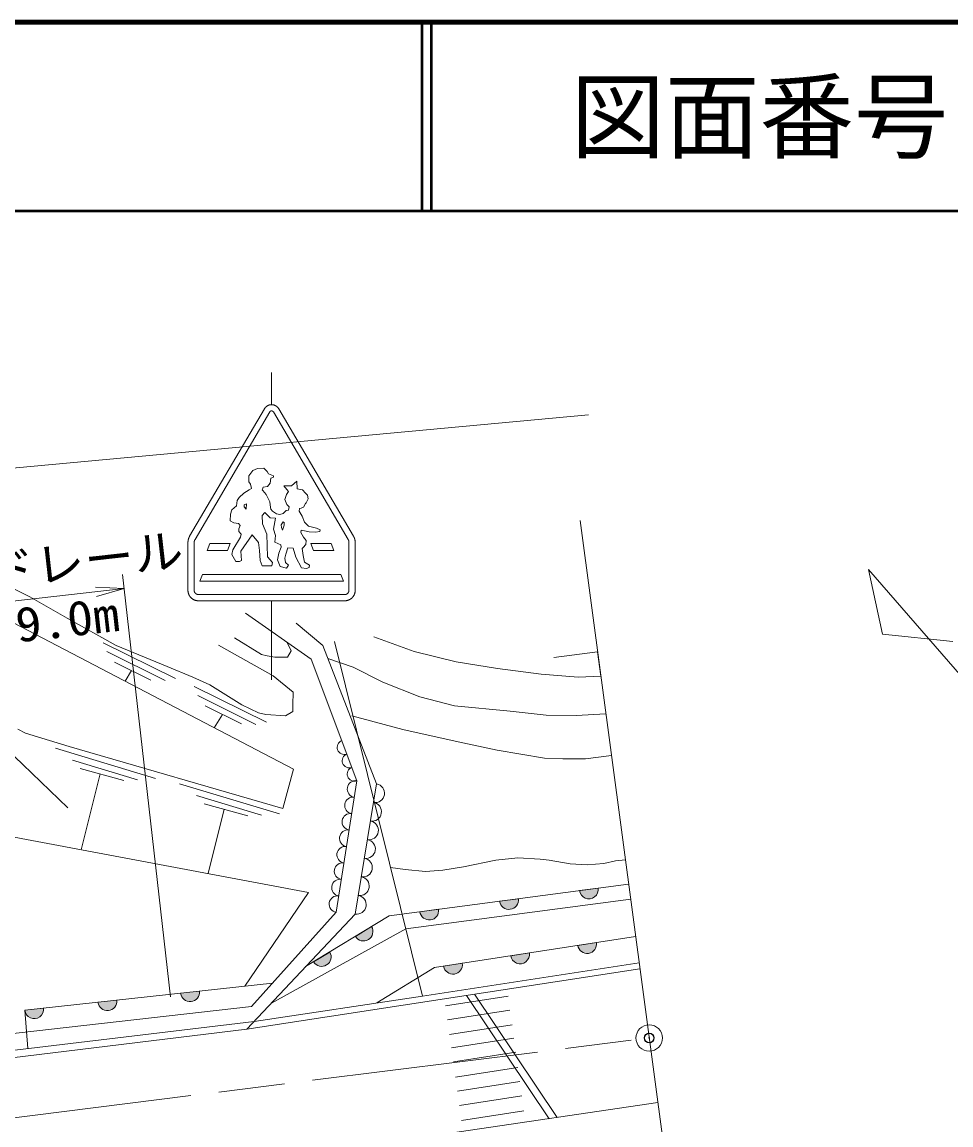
# Model space of a CAD drawing. Units: millimetres, scale not verified. Extents: x 40000 to 680000, y 20000 to 380000.
# Drawn here: x 487588 to 536756, y 321610 to 380000 of the extents above; entities that cross this region are included whole.
import ezdxf
from ezdxf.enums import TextEntityAlignment as Align

# ---------------------------------------------------------------- set-up
doc = ezdxf.new("R2010")
doc.units = ezdxf.units.MM
doc.header["$LTSCALE"] = 1000
doc.header["$PDMODE"] = 32
doc.header["$PDSIZE"] = 500
doc.linetypes.add('CHAIN', pattern=[18.5, 12, -1.5, 3.5, -1.5])
for name, color, linetype, lineweight in [('M-BGD', 7, 'Continuous', 13), ('M-BMK', 2, 'CHAIN', 13), ('M-STR-HTXT', 7, 'Continuous', 13), ('M-TTL', 2, 'Continuous', 140), ('M-TTL-LINE', 7, 'Continuous', 50), ('M-TTL-TXT', 7, 'Continuous', 13), ('M-WORK', 1, 'Continuous', 13)]:
    doc.layers.add(name, color=color, linetype=linetype, lineweight=lineweight)
doc.layers.add('M-OTRS', color=6, linetype='Continuous')
doc.styles.add('ＭＳ ゴシック', font='')
doc.styles.get('ＭＳ ゴシック').set_extended_font_data('MS Gothic')

# ---------------------------------------------------------------- blocks, each defined once
blk = doc.blocks.new('open_arrow')
at = {"color": 0, "linetype": 'Continuous', "lineweight": -2}
blk.add_lwpolyline([(7.5, 1.25), (0, 0), (7.5, -1.25)], dxfattribs=at)

msp = doc.modelspace()

# ---------------------------------------------------------------- hatches: boundary and pattern name
at = {"layer": 'M-WORK'}
for points in [[(517094, 334018, 1), (518086, 334149)], [(512869, 333457, 0.41421), (513431, 333027, 0.41421), (513861, 333588)], [(508645, 332896, 1), (509636, 333027)], [(505232, 331591, 1), (506087, 332111)], [(517002, 331113, 0.41421), (517573, 330695, 0.41421), (517991, 331266)], [(503021, 330246, 1), (503875, 330766)], [(513452, 330565, 1), (514441, 330718)], [(509902, 330017, 1), (510890, 330169)], [(492599, 328217, -0.41421), (492157, 327666, -0.41421), (491605, 328108)], [(496975, 328696, -0.41421), (496532, 328144, -0.41421), (495981, 328587)], [(488727, 327793, -1), (487732, 327684)]]:
    msp.add_hatch(color=256, dxfattribs=at).paths.add_polyline_path(points)

# ---------------------------------------------------------------- linework, layer by layer
at = {"layer": 'M-BGD'}
msp.add_circle((520784, 326213), 700, dxfattribs=at)
at = {"layer": 'M-BMK'}
msp.add_line((466257, 319359), (520784, 326213), dxfattribs=at)
at = {"layer": 'M-OTRS'}
msp.add_point((520784, 326213), dxfattribs=at)
at = {"layer": 'M-STR-HTXT'}
for p, q in [((364138, 344989), (517563, 359210)), ((495443, 328401), (492910, 350755)), ((492994, 350009), (483939, 348983))]:
    msp.add_line(p, q, dxfattribs=at)
at = {"layer": 'M-TTL'}
msp.add_line((680000, 380000), (40000, 380000), dxfattribs=at)
at = {"layer": 'M-TTL-LINE'}
for p, q in [((508747, 380000), (508747, 370000)), ((509247, 380000), (509247, 370000)), ((40000, 370000), (680000, 370000))]:
    msp.add_line(p, q, dxfattribs=at)
at = {"layer": 'M-WORK'}
for p, q in [((500796, 359743), (500796, 361451)), ((499587, 355984), (499795, 356262)), ((499795, 356262), (500054, 356366)), ((500054, 356366), (500386, 356376)), ((500386, 356376), (500555, 356197)), ((500555, 356197), (500640, 356073)), ((499587, 355651), (499587, 355984)), ((499686, 355542), (499587, 355651)), ((500640, 356073), (500898, 355979)), ((500749, 355845), (500719, 355586)), ((500903, 355904), (500749, 355845)), ((500898, 355979), (500903, 355904)), ((501859, 355444), (502139, 355699)), ((502139, 355699), (502154, 355284)), ((499324, 355050), (499072, 354823)), ((499605, 355241), (499324, 355050)), ((499605, 355241), (499736, 355308)), ((499736, 355308), (499686, 355542)), ((500342, 355383), (500306, 355216)), ((500306, 355216), (500331, 355198)), ((500331, 355198), (500503, 354987)), ((500580, 355403), (500342, 355383)), ((500719, 355586), (500580, 355403)), ((501440, 355447), (501859, 355444)), ((501600, 355245), (501440, 355447)), ((501586, 354989), (501689, 355142)), ((501689, 355142), (501600, 355245)), ((502154, 355284), (502438, 355234)), ((502438, 355234), (502590, 355060)), ((502590, 355060), (502693, 354947)), ((498976, 354670), (498940, 354379)), ((499072, 354823), (498976, 354670)), ((499343, 354445), (499462, 354500)), ((499353, 354336), (499343, 354445)), ((499462, 354500), (499447, 354217)), ((500503, 354987), (500712, 354595)), ((500712, 354595), (500737, 354307)), ((501501, 354730), (501586, 354989)), ((501596, 354454), (501501, 354730)), ((501731, 354333), (501596, 354454)), ((502597, 354510), (502487, 354312)), ((502626, 354549), (502597, 354510)), ((502729, 354766), (502626, 354549)), ((502693, 354947), (502729, 354766)), ((498620, 353948), (498600, 353593)), ((498685, 354173), (498620, 353948)), ((498940, 354379), (498685, 354173)), ((499447, 354217), (499353, 354336)), ((500290, 353879), (500439, 354028)), ((500320, 353432), (500290, 353879)), ((500439, 354028), (500722, 353755)), ((500737, 354307), (500762, 354207)), ((500762, 354207), (500851, 354098)), ((500851, 354098), (501050, 353959)), ((501050, 353959), (501229, 353929)), ((501229, 353929), (501408, 353984)), ((501408, 353984), (501572, 354133)), ((501572, 354133), (501699, 354155)), ((501699, 354155), (501731, 354333)), ((502271, 354248), (502249, 354099)), ((502249, 354099), (502423, 353840)), ((502356, 354265), (502271, 354248)), ((502487, 354312), (502356, 354265)), ((498600, 353593), (498801, 353496)), ((498801, 353496), (499048, 353457)), ((499048, 353457), (499132, 353353)), ((499132, 353353), (499068, 353174)), ((500543, 352881), (500320, 353432)), ((500722, 353755), (501000, 353740)), ((500897, 353155), (500961, 353542)), ((500961, 353542), (501000, 353740)), ((501302, 353382), (501415, 353542)), ((501313, 353240), (501302, 353382)), ((501461, 353360), (501366, 353105)), ((501415, 353542), (501469, 353510)), ((501469, 353510), (501461, 353360)), ((502423, 353840), (502544, 353520)), ((502544, 353520), (502743, 353318)), ((502743, 353318), (503179, 353197)), ((525546, 290515), (517129, 353615)), ((499157, 352732), (498740, 352066)), ((499068, 353174), (499063, 353035)), ((499063, 353035), (499187, 352886)), ((499187, 352886), (499157, 352732)), ((499177, 351991), (499763, 352851)), ((499763, 352851), (500096, 352453)), ((500588, 351688), (500543, 352881)), ((501000, 352825), (500897, 353155)), ((500975, 352463), (501000, 352825)), ((501366, 353105), (501313, 353240)), ((502359, 353091), (502342, 352974)), ((502342, 352974), (502480, 352736)), ((502540, 353059), (502359, 353091)), ((502480, 352736), (502618, 352548)), ((502778, 353016), (502540, 353059)), ((503119, 352988), (502778, 353016)), ((503342, 353034), (503119, 352988)), ((503179, 353197), (503360, 353112)), ((503360, 353112), (503342, 353034)), ((497520, 352391), (497380, 352022)), ((498606, 352391), (497520, 352391)), ((498606, 352391), (498466, 352022)), ((500096, 352453), (500153, 352022)), ((501281, 352317), (500975, 352463)), ((501181, 351888), (501305, 352200)), ((501305, 352200), (501281, 352317)), ((501664, 352168), (501554, 351820)), ((501937, 352150), (501664, 352168)), ((502086, 351678), (501937, 352150)), ((502473, 352179), (502409, 352133)), ((502409, 352133), (502469, 351756)), ((502611, 352342), (502473, 352179)), ((502618, 352548), (502611, 352342)), ((502869, 352391), (503009, 352022)), ((502869, 352391), (503955, 352391)), ((503955, 352391), (504096, 352022)), ((498466, 352022), (497380, 352022)), ((498740, 352066), (498685, 351803)), ((498685, 351803), (498909, 351440)), ((499197, 351495), (499177, 351991)), ((500153, 352022), (500195, 351485)), ((500841, 351385), (500588, 351688)), ((501110, 351529), (501181, 351888)), ((501259, 351171), (501110, 351529)), ((501554, 351820), (501501, 351622)), ((501501, 351622), (501533, 351387)), ((502377, 351104), (502086, 351678)), ((502469, 351756), (502533, 351402)), ((503009, 352022), (504096, 352022)), ((498909, 351440), (499097, 351435)), ((499097, 351435), (499197, 351495)), ((500195, 351485), (500290, 351211)), ((500290, 351211), (500811, 351206)), ((500811, 351206), (500841, 351385)), ((501593, 351096), (501259, 351171)), ((501533, 351387), (501696, 351249)), ((501696, 351249), (501593, 351096)), ((502636, 351061), (502377, 351104)), ((502533, 351402), (502807, 351238)), ((502792, 351118), (502636, 351061)), ((502807, 351238), (502792, 351118)), ((553207, 327094), (532386, 351008)), ((533133, 347588), (532386, 351008)), ((486207, 350461), (487995, 349576)), ((497133, 350760), (496993, 350392)), ((496993, 350392), (504598, 350392)), ((497133, 350760), (504458, 350760)), ((504458, 350760), (504598, 350392)), ((487995, 349576), (489973, 348449)), ((500796, 349361), (500796, 345182)), ((501953, 340454), (485972, 348790)), ((499409, 348709), (502885, 346261)), ((489973, 348449), (492575, 346991)), ((502101, 348172), (503506, 346986)), ((508348, 346668), (506204, 347449)), ((536853, 347208), (533133, 347588)), ((491885, 347133), (495712, 345252)), ((492575, 346991), (495265, 345881)), ((500872, 345391), (497995, 347011)), ((498828, 347400), (500266, 346508)), ((501827, 346719), (501622, 347150)), ((503506, 346986), (506355, 339665)), ((504124, 347197), (508782, 328428)), ((492076, 346669), (495155, 345132)), ((500266, 346508), (500563, 346446)), ((500563, 346446), (500972, 346372)), ((500972, 346372), (501642, 346384)), ((501642, 346384), (501827, 346719)), ((502885, 346261), (505312, 339833)), ((505113, 345838), (503773, 346300)), ((510566, 346135), (508348, 346668)), ((515732, 346356), (518056, 346666)), ((518056, 346666), (518229, 345370)), ((492481, 346112), (494397, 345158)), ((495265, 345881), (496635, 345325)), ((506687, 345045), (505113, 345838)), ((512748, 345776), (510566, 346135)), ((515069, 345473), (512748, 345776)), ((493385, 345662), (493042, 345102)), ((496635, 345325), (497520, 344909)), ((501935, 344515), (500872, 345391)), ((517016, 345321), (515069, 345473)), ((518229, 345370), (517016, 345321)), ((496693, 344818), (500520, 342938)), ((497520, 344909), (499221, 343851)), ((501926, 343851), (501935, 344515)), ((508645, 344276), (506687, 345045)), ((496884, 344354), (499963, 342818)), ((510479, 343805), (508645, 344276)), ((497289, 343798), (499205, 342843)), ((498193, 343347), (497758, 342638)), ((499221, 343851), (500102, 343435)), ((500102, 343435), (500492, 343337)), ((500492, 343337), (501536, 343276)), ((501536, 343276), (501917, 343497)), ((501917, 343497), (501926, 343851)), ((513417, 343520), (510479, 343805)), ((515337, 343310), (513417, 343520)), ((518495, 343372), (516911, 343285)), ((505048, 343270), (507752, 342541)), ((516911, 343285), (515337, 343310)), ((487370, 342571), (487777, 342359)), ((487777, 342359), (488397, 342164)), ((507752, 342541), (510666, 341897)), ((487624, 340699), (486385, 341877)), ((488397, 342164), (490087, 341642)), ((490087, 341642), (501383, 338359)), ((510666, 341897), (512743, 341451)), ((489350, 341550), (494653, 339948)), ((512743, 341451), (515239, 341034)), ((515239, 341034), (516213, 340990)), ((516213, 340990), (517408, 340999)), ((517408, 340999), (518107, 341079)), ((518107, 341079), (518789, 341170)), ((490006, 338406), (487624, 340699)), ((490262, 340931), (493697, 339886)), ((490661, 340479), (492980, 339851)), ((501383, 338359), (501953, 340454)), ((491717, 340193), (490719, 336182)), ((505312, 339833), (504214, 332867)), ((495914, 339678), (501217, 338075)), ((505225, 332777), (506355, 339665)), ((496826, 339058), (500261, 338013)), ((478172, 338537), (502755, 333922)), ((497224, 338606), (499543, 337978)), ((498281, 338320), (497435, 334921)), ((513832, 335746), (512672, 335631)), ((515018, 335684), (513832, 335746)), ((507874, 335126), (507092, 335239)), ((510955, 335268), (509857, 335099)), ((512672, 335631), (510955, 335268)), ((515496, 335631), (515018, 335684)), ((516594, 335427), (515496, 335631)), ((517506, 335374), (516594, 335427)), ((518391, 335454), (517506, 335374)), ((519002, 335586), (518391, 335454)), ((519526, 335647), (519002, 335586)), ((508946, 335029), (507874, 335126)), ((509857, 335099), (508946, 335029)), ((519697, 334363), (507022, 332680)), ((502755, 333922), (499387, 328960)), ((519805, 333555), (507896, 331998)), ((504214, 332867), (499741, 327881)), ((499487, 326685), (505225, 332777)), ((507022, 332680), (502600, 329990)), ((507896, 331998), (500786, 328064)), ((520067, 331587), (509417, 329942)), ((509417, 329942), (506373, 328066)), ((508782, 328428), (520252, 330200)), ((520296, 329875), (499487, 326685)), ((487727, 327684), (500853, 329120)), ((499869, 327090), (508782, 328428)), ((510006, 327912), (513311, 328423)), ((515489, 321940), (511111, 328467)), ((515912, 322003), (511541, 328534)), ((499741, 327881), (486500, 326381)), ((487887, 325653), (487727, 327684)), ((510109, 327176), (513414, 327688)), ((475228, 324135), (499869, 327090)), ((475258, 323739), (499487, 326685)), ((510217, 326395), (513523, 326906)), ((510315, 325692), (513620, 326204)), ((510418, 324954), (513723, 325466)), ((510533, 324132), (513838, 324643)), ((510634, 323401), (513940, 323913)), ((510741, 322636), (514046, 323148)), ((521241, 322790), (510246, 321166)), ((510852, 321838), (514157, 322350))]:
    msp.add_line(p, q, dxfattribs=at)
for points in [[(496370, 352446), (496370, 352451), (496370, 352457), (496370, 352462), (496370, 352468), (496370, 352474), (496370, 352479), (496371, 352485), (496371, 352490), (496371, 352496), (496372, 352501), (496372, 352507), (496373, 352512), (496374, 352518), (496374, 352523), (496375, 352529), (496376, 352534), (496376, 352540), (496377, 352545), (496378, 352551), (496379, 352556), (496380, 352562), (496381, 352567), (496382, 352573), (496383, 352578), (496384, 352584), (496385, 352589), (496387, 352595), (496388, 352600), (496389, 352605), (496391, 352611), (496392, 352616), (496393, 352621), (496395, 352627), (496396, 352632), (496398, 352637), (496400, 352643), (496401, 352648), (496403, 352653), (496405, 352659), (496407, 352664), (496408, 352669), (496410, 352674), (496412, 352680), (496414, 352685), (496416, 352690), (496418, 352695), (496421, 352700), (496423, 352705), (496425, 352710), (496427, 352715), (496429, 352721), (496432, 352726), (496434, 352731), (496437, 352736), (496439, 352741), (496442, 352746), (496444, 352750), (496447, 352755), (496449, 352760), (496452, 352765), (496455, 352770), (496457, 352775), (496460, 352780), (500416, 359526), (500424, 359538), (500432, 359550), (500440, 359562), (500449, 359574), (500458, 359585), (500467, 359596), (500477, 359607), (500487, 359617), (500498, 359627), (500509, 359637), (500520, 359646), (500531, 359655), (500543, 359664), (500555, 359672), (500567, 359680), (500580, 359687), (500593, 359694), (500606, 359700), (500619, 359706), (500632, 359712), (500646, 359717), (500660, 359722), (500674, 359726), (500688, 359730), (500702, 359733), (500716, 359736), (500730, 359738), (500745, 359740), (500759, 359742), (500774, 359743), (500788, 359743), (500803, 359743), (500817, 359743), (500832, 359742), (500846, 359740), (500861, 359738), (500875, 359736), (500889, 359733), (500903, 359730), (500917, 359726), (500931, 359722), (500945, 359717), (500959, 359712), (500972, 359706), (500985, 359700), (500998, 359694), (501011, 359687), (501024, 359680), (501036, 359672), (501048, 359664), (501060, 359655), (501071, 359646), (501082, 359637), (501093, 359627), (501104, 359617), (501114, 359607), (501124, 359596), (501133, 359585), (501143, 359574), (501151, 359562), (501160, 359550), (501168, 359538), (501175, 359526), (505131, 352780), (505134, 352775), (505136, 352770), (505139, 352765), (505142, 352760), (505144, 352755), (505147, 352750), (505150, 352746), (505152, 352741), (505155, 352736), (505157, 352731), (505159, 352726), (505162, 352721), (505164, 352715), (505166, 352710), (505168, 352705), (505171, 352700), (505173, 352695), (505175, 352690), (505177, 352685), (505179, 352680), (505181, 352674), (505183, 352669), (505185, 352664), (505186, 352659), (505188, 352653), (505190, 352648), (505192, 352643), (505193, 352637), (505195, 352632), (505196, 352627), (505198, 352621), (505199, 352616), (505201, 352611), (505202, 352605), (505203, 352600), (505205, 352595), (505206, 352589), (505207, 352584), (505208, 352578), (505209, 352573), (505210, 352567), (505211, 352562), (505212, 352556), (505213, 352551), (505214, 352545), (505215, 352540), (505216, 352534), (505216, 352529), (505217, 352523), (505218, 352518), (505218, 352512), (505219, 352507), (505219, 352501), (505220, 352496), (505220, 352490), (505220, 352485), (505221, 352479), (505221, 352474), (505221, 352468), (505221, 352462), (505222, 352457), (505222, 352451), (505222, 352446), (505222, 349911), (505221, 349898), (505221, 349884), (505220, 349870), (505219, 349857), (505217, 349843), (505215, 349829), (505213, 349816), (505211, 349802), (505208, 349789), (505205, 349776), (505201, 349762), (505197, 349749), (505193, 349736), (505188, 349723), (505184, 349710), (505178, 349698), (505173, 349685), (505167, 349673), (505161, 349660), (505155, 349648), (505148, 349636), (505141, 349624), (505134, 349613), (505126, 349601), (505118, 349590), (505110, 349579), (505102, 349568), (505093, 349558), (505084, 349547), (505075, 349537), (505065, 349527), (505056, 349518), (505046, 349508), (505036, 349499), (505025, 349490), (505015, 349481), (505004, 349473), (504993, 349465), (504981, 349457), (504970, 349449), (504958, 349442), (504947, 349435), (504935, 349428), (504923, 349422), (504910, 349416), (504898, 349410), (504885, 349404), (504873, 349399), (504860, 349394), (504847, 349390), (504834, 349386), (504821, 349382), (504807, 349378), (504794, 349375), (504781, 349372), (504767, 349370), (504754, 349367), (504740, 349366), (504726, 349364), (504713, 349363), (504699, 349362), (504685, 349361), (504672, 349361), (496920, 349361), (496906, 349361), (496892, 349362), (496878, 349363), (496865, 349364), (496851, 349366), (496838, 349367), (496824, 349370), (496811, 349372), (496797, 349375), (496784, 349378), (496771, 349382), (496757, 349386), (496744, 349390), (496731, 349394), (496719, 349399), (496706, 349404), (496693, 349410), (496681, 349416), (496669, 349422), (496657, 349428), (496645, 349435), (496633, 349442), (496621, 349449), (496610, 349457), (496599, 349465), (496587, 349473), (496577, 349481), (496566, 349490), (496556, 349499), (496545, 349508), (496536, 349518), (496526, 349527), (496516, 349537), (496507, 349547), (496498, 349558), (496490, 349568), (496481, 349579), (496473, 349590), (496465, 349601), (496458, 349613), (496450, 349624), (496443, 349636), (496437, 349648), (496430, 349660), (496424, 349673), (496418, 349685), (496413, 349698), (496408, 349710), (496403, 349723), (496398, 349736), (496394, 349749), (496390, 349762), (496387, 349776), (496383, 349789), (496380, 349802), (496378, 349816), (496376, 349829), (496374, 349843), (496372, 349857), (496371, 349870), (496370, 349884), (496370, 349898), (496370, 349911)], [(496700, 352446), (496700, 352449), (496700, 352451), (496700, 352454), (496700, 352457), (496700, 352460), (496700, 352462), (496700, 352465), (496700, 352468), (496701, 352471), (496701, 352474), (496701, 352476), (496701, 352479), (496702, 352482), (496702, 352485), (496702, 352487), (496703, 352490), (496703, 352493), (496703, 352496), (496704, 352498), (496704, 352501), (496705, 352504), (496705, 352507), (496706, 352509), (496706, 352512), (496707, 352515), (496707, 352517), (496708, 352520), (496709, 352523), (496709, 352526), (496710, 352528), (496711, 352531), (496711, 352534), (496712, 352536), (496713, 352539), (496714, 352542), (496715, 352544), (496715, 352547), (496716, 352550), (496717, 352552), (496718, 352555), (496719, 352557), (496720, 352560), (496721, 352563), (496722, 352565), (496723, 352568), (496724, 352570), (496725, 352573), (496726, 352576), (496727, 352578), (496728, 352581), (496730, 352583), (496731, 352586), (496732, 352588), (496733, 352591), (496734, 352593), (496736, 352596), (496737, 352598), (496738, 352601), (496739, 352603), (496741, 352605), (496742, 352608), (496744, 352610), (496745, 352613), (500701, 359359), (500703, 359362), (500705, 359365), (500707, 359368), (500709, 359371), (500711, 359374), (500714, 359376), (500716, 359379), (500719, 359382), (500721, 359384), (500724, 359387), (500727, 359389), (500730, 359391), (500732, 359393), (500735, 359395), (500739, 359397), (500742, 359399), (500745, 359401), (500748, 359402), (500751, 359404), (500755, 359405), (500758, 359407), (500762, 359408), (500765, 359409), (500769, 359410), (500772, 359411), (500776, 359411), (500779, 359412), (500783, 359413), (500787, 359413), (500790, 359413), (500794, 359413), (500797, 359413), (500801, 359413), (500805, 359413), (500808, 359413), (500812, 359412), (500815, 359411), (500819, 359411), (500823, 359410), (500826, 359409), (500830, 359408), (500833, 359407), (500836, 359405), (500840, 359404), (500843, 359402), (500846, 359401), (500849, 359399), (500853, 359397), (500856, 359395), (500859, 359393), (500862, 359391), (500865, 359389), (500867, 359387), (500870, 359384), (500873, 359382), (500875, 359379), (500878, 359376), (500880, 359374), (500882, 359371), (500885, 359368), (500887, 359365), (500889, 359362), (500890, 359359), (504846, 352613), (504848, 352610), (504849, 352608), (504850, 352605), (504852, 352603), (504853, 352601), (504854, 352598), (504856, 352596), (504857, 352593), (504858, 352591), (504859, 352588), (504860, 352586), (504862, 352583), (504863, 352581), (504864, 352578), (504865, 352576), (504866, 352573), (504867, 352570), (504868, 352568), (504869, 352565), (504870, 352563), (504871, 352560), (504872, 352557), (504873, 352555), (504874, 352552), (504875, 352550), (504876, 352547), (504877, 352544), (504877, 352542), (504878, 352539), (504879, 352536), (504880, 352534), (504880, 352531), (504881, 352528), (504882, 352526), (504882, 352523), (504883, 352520), (504884, 352517), (504884, 352515), (504885, 352512), (504885, 352509), (504886, 352507), (504886, 352504), (504887, 352501), (504887, 352498), (504888, 352496), (504888, 352493), (504889, 352490), (504889, 352487), (504889, 352485), (504890, 352482), (504890, 352479), (504890, 352476), (504890, 352474), (504891, 352471), (504891, 352468), (504891, 352465), (504891, 352462), (504891, 352460), (504891, 352457), (504891, 352454), (504892, 352451), (504892, 352449), (504892, 352446), (504892, 349911), (504892, 349906), (504891, 349900), (504891, 349895), (504891, 349889), (504890, 349884), (504889, 349878), (504888, 349873), (504887, 349868), (504886, 349862), (504885, 349857), (504883, 349852), (504882, 349846), (504880, 349841), (504878, 349836), (504876, 349831), (504874, 349826), (504872, 349821), (504870, 349816), (504867, 349811), (504865, 349806), (504862, 349801), (504859, 349797), (504856, 349792), (504853, 349787), (504850, 349783), (504847, 349778), (504844, 349774), (504840, 349770), (504837, 349766), (504833, 349762), (504829, 349758), (504825, 349754), (504821, 349750), (504817, 349746), (504813, 349743), (504809, 349739), (504804, 349736), (504800, 349733), (504796, 349729), (504791, 349726), (504786, 349724), (504782, 349721), (504777, 349718), (504772, 349715), (504767, 349713), (504762, 349711), (504757, 349709), (504752, 349706), (504747, 349705), (504742, 349703), (504736, 349701), (504731, 349699), (504726, 349698), (504721, 349697), (504715, 349696), (504710, 349695), (504704, 349694), (504699, 349693), (504694, 349692), (504688, 349692), (504683, 349692), (504677, 349691), (504672, 349691), (496920, 349691), (496914, 349691), (496909, 349692), (496903, 349692), (496898, 349692), (496892, 349693), (496887, 349694), (496881, 349695), (496876, 349696), (496871, 349697), (496865, 349698), (496860, 349699), (496855, 349701), (496849, 349703), (496844, 349705), (496839, 349706), (496834, 349709), (496829, 349711), (496824, 349713), (496819, 349715), (496814, 349718), (496810, 349721), (496805, 349724), (496800, 349726), (496796, 349729), (496791, 349733), (496787, 349736), (496782, 349739), (496778, 349743), (496774, 349746), (496770, 349750), (496766, 349754), (496762, 349758), (496758, 349762), (496755, 349766), (496751, 349770), (496748, 349774), (496744, 349778), (496741, 349783), (496738, 349787), (496735, 349792), (496732, 349797), (496729, 349801), (496726, 349806), (496724, 349811), (496721, 349816), (496719, 349821), (496717, 349826), (496715, 349831), (496713, 349836), (496711, 349841), (496709, 349846), (496708, 349852), (496706, 349857), (496705, 349862), (496704, 349868), (496703, 349873), (496702, 349878), (496701, 349884), (496701, 349889), (496700, 349895), (496700, 349900), (496700, 349906), (496700, 349911)]]:
    msp.add_lwpolyline(points, close=True, dxfattribs=at)
for points in [[(517094, 334018, 1), (518086, 334149)], [(512869, 333457, 0.41421), (513431, 333027, 0.41421), (513861, 333588)], [(508645, 332896, 1), (509636, 333027)], [(505232, 331591, 1), (506087, 332111)], [(517002, 331113, 0.41421), (517573, 330695, 0.41421), (517991, 331266)], [(503021, 330246, 1), (503875, 330766)], [(513452, 330565, 1), (514441, 330718)], [(509902, 330017, 1), (510890, 330169)], [(492599, 328217, -0.41421), (492157, 327666, -0.41421), (491605, 328108)], [(496975, 328696, -0.41421), (496532, 328144, -0.41421), (495981, 328587)], [(488727, 327793, -1), (487732, 327684)]]:
    msp.add_lwpolyline(points, format="xyb", close=True, dxfattribs=at)
for centre, radius, start, end in [((504645, 341600), 378, 110.68408, 290.68408), ((504912, 340893), 378, 110.68408, 290.68408), ((505178, 340186), 378, 110.68408, 290.68408), ((505243, 339398), 441, 81.04603, 261.04603), ((506275, 339173), 499, 260.67943, 80.67943), ((505106, 338527), 441, 81.04603, 261.04603), ((506113, 338189), 499, 260.67943, 80.67943), ((504969, 337656), 441, 81.04603, 261.04603), ((505952, 337205), 499, 260.67943, 80.67943), ((504832, 336785), 441, 81.04603, 261.04603), ((504694, 335915), 441, 81.04603, 261.04603), ((505790, 336221), 499, 260.67943, 80.67943), ((504557, 335044), 441, 81.04603, 261.04603), ((505629, 335237), 499, 260.67943, 80.67943), ((504420, 334173), 441, 81.04603, 261.04603), ((505467, 334253), 499, 260.67943, 80.67943), ((504283, 333302), 441, 81.04603, 261.04603), ((505306, 333269), 499, 260.67943, 80.67943)]:
    msp.add_arc(centre, radius, start, end, dxfattribs=at)

# ---------------------------------------------------------------- block references
at = {"layer": 'M-STR-HTXT', "xscale": 200, "yscale": 200, "rotation": 186.5}
msp.add_blockref('open_arrow', (492994, 350009), dxfattribs=at)

# ---------------------------------------------------------------- texts
at = {"layer": 'M-STR-HTXT', "style": 'ＭＳ ゴシック'}
for s, width, p in [('ガードレール', 1.05, (488439, 349745)), ('L=9.0m', 1.1, (488776, 346764))]:
    msp.add_text(s, height=1833, rotation=6.465, dxfattribs=dict(at, width=width)).set_placement(p, align=Align.BOTTOM_CENTER)
at = {"layer": 'M-TTL-TXT', "style": 'ＭＳ ゴシック'}
msp.add_text('図面番号', height=3666, dxfattribs=at).set_placement((526622, 375000), align=Align.MIDDLE_CENTER)

doc.saveas('drawing.dxf')
